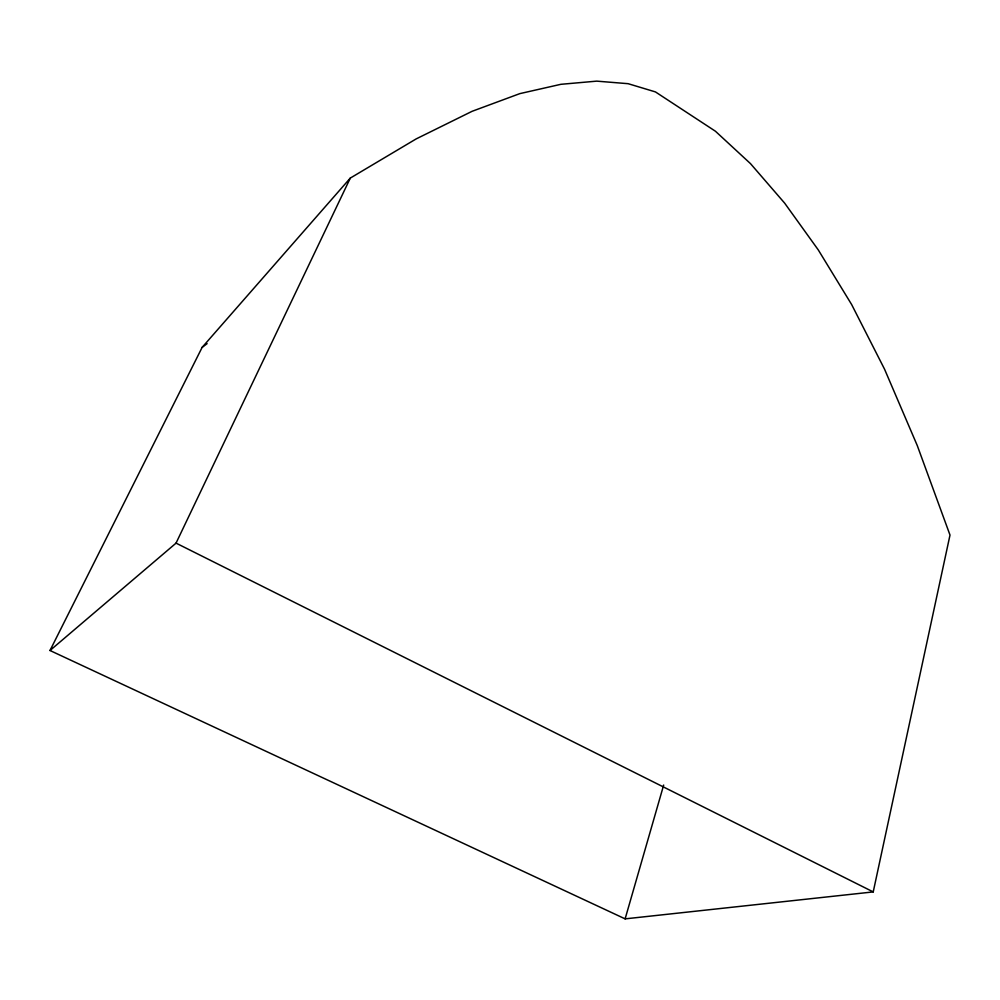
<?xml version="1.0" encoding="UTF-8"?>
<svg xmlns="http://www.w3.org/2000/svg" width="1000" height="1000" viewBox="0 0 1000 1000"><rect width="100%" height="100%" fill="white"/><g stroke="black" fill="none" stroke-linecap="round" stroke-linejoin="round"><path stroke-width="1.5" d="M873.225 891.9L950 535.062L917.262 445.538L884.562 369.225L851.637 304.538L818.288 249.938L784.65 203.137L750.487 163.625L715.425 131.225L655.438 91.912L628.112 83.688L596.737 81.137L560.875 84.312L519.837 93.625L472.113 111.3L416.188 138.9L350.312 178.075L202.15 347.35L50 650.5L625.125 918.863L873.225 891.912L176.05 543.125L50 650.5M625.125 918.863L663.675 785.05M176.05 543.112L350.312 178.075M202.15 347.35L207.113 343.65"/></g></svg>
